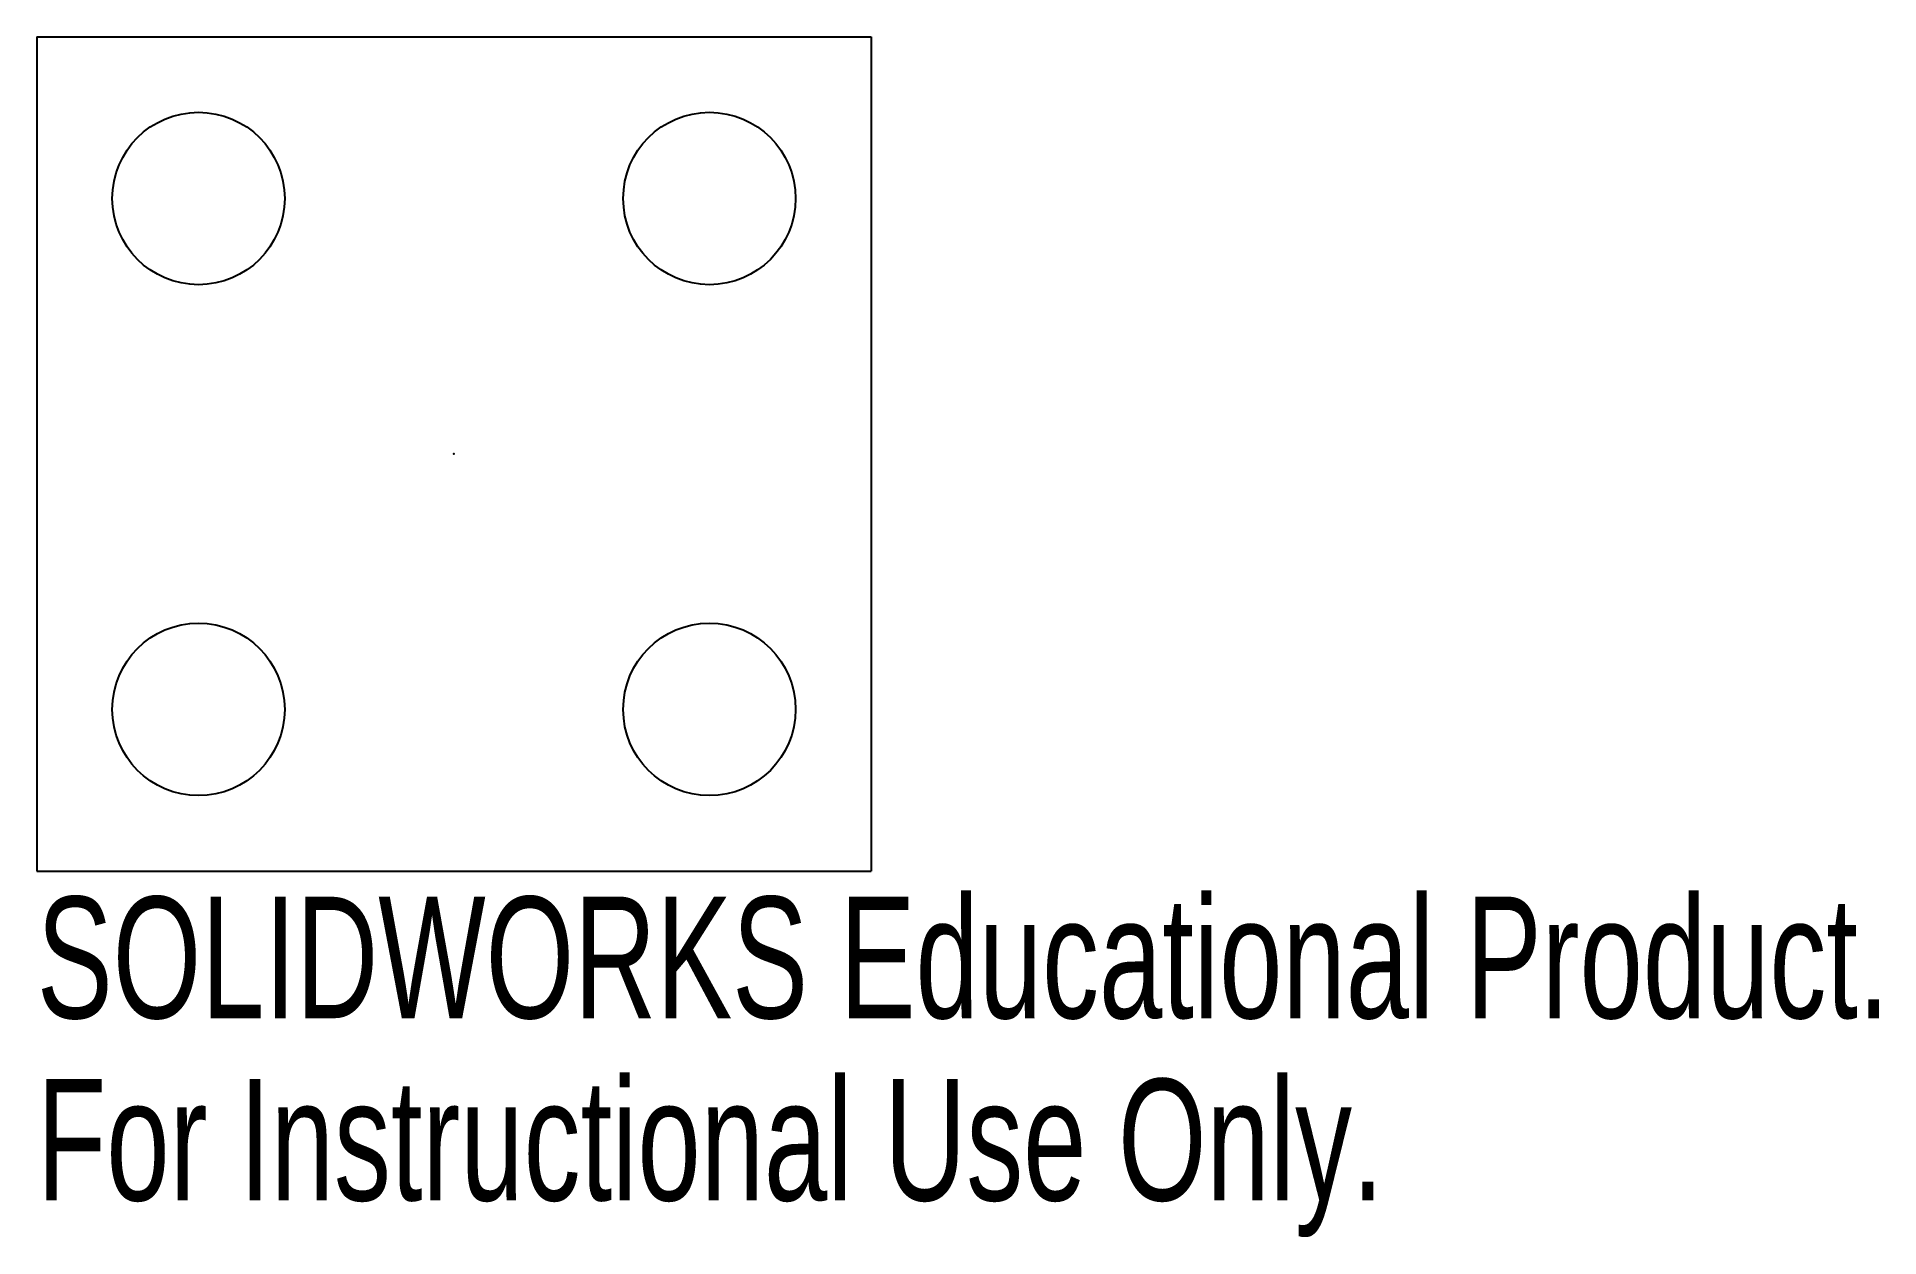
# Model space of a CAD drawing. Header units: millimetres. Extents: x -16.6 to 56.7, y -31.2 to 16.6.
import ezdxf

# ---------------------------------------------------------------- set-up
doc = ezdxf.new("R2010")
doc.units = ezdxf.units.MM
doc.header["$PDSIZE"] = -1
doc.styles.add('SLDTEXTSTYLE0', font='TXT', dxfattribs={"width": 0.7})

msp = doc.modelspace()

# ---------------------------------------------------------------- linework, layer by layer
at = {"color": 7, "linetype": 'Continuous'}
for p, q in [((-16.589, 16.589), (16.589, 16.589)), ((-16.589, 16.589), (-16.589, -16.589)), ((16.589, 16.589), (16.589, -16.589)), ((-16.589, -16.589), (16.589, -16.589))]:
    msp.add_line(p, q, dxfattribs=at)
for centre in [(-10.16, 10.16), (10.16, 10.16), (-10.16, -10.16), (10.16, -10.16)]:
    msp.add_circle(centre, 3.429, dxfattribs=at)
msp.add_point((0, 0), dxfattribs=at)

# ---------------------------------------------------------------- texts
at = {"color": 7, "linetype": 'Continuous', "char_height": 4.83362, "attachment_point": 1, "style": 'SLDTEXTSTYLE0'}
for s, insert in [('SOLIDWORKS Educational Product.', (-16.589, -17.609)), ('For Instructional Use Only.', (-16.589, -24.859))]:
    msp.add_mtext(s, dxfattribs=dict(at, insert=insert))

doc.saveas('drawing.dxf')
